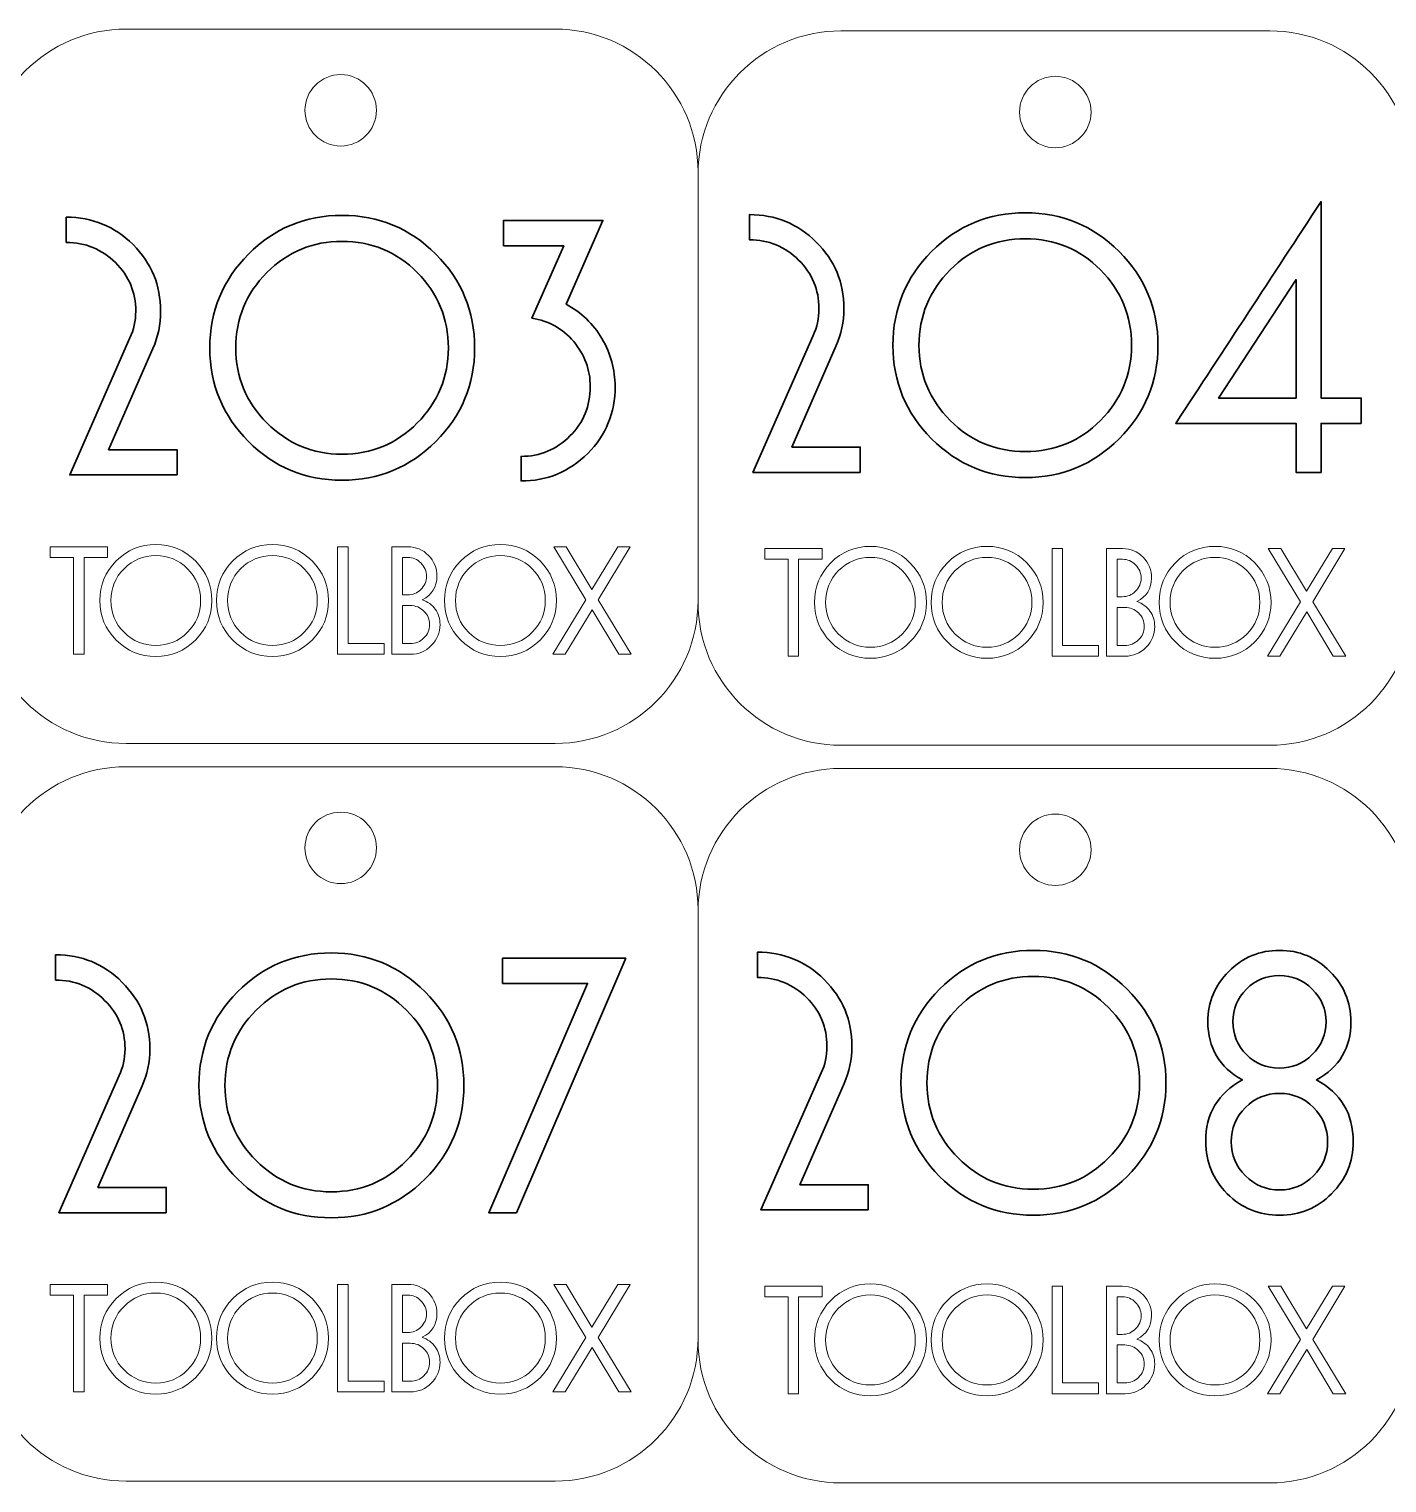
# Model space of a CAD drawing. Header units: inches. Extents: x 269 to 778, y -294 to 278.
# Drawn here: x 322.7 to 417.7, y 176.1 to 277.9 of the extents above; entities that cross this region are included whole.
import ezdxf

# ---------------------------------------------------------------- set-up
doc = ezdxf.new("R2010")
doc.units = ezdxf.units.IN
doc.header["$MEASUREMENT"] = 0
for name, color, linetype in [('cut', 7, 'Continuous'), ('engr', 7, 'Continuous'), ('tagli interni', 7, 'Continuous')]:
    doc.layers.add(name, color=color, linetype=linetype)

# ---------------------------------------------------------------- blocks, each defined once
blk = doc.blocks.new('block 18')
at = {"layer": 'cut', "color": 240, "lineweight": 9}
blk.add_open_spline([(379.47, 227.77), (379.47, 227.77), (409.47, 227.77), (409.47, 227.77), (414.99, 227.77), (419.47, 232.25), (419.47, 237.77), (419.47, 237.77), (419.47, 267.77), (419.47, 267.77), (419.47, 273.29), (414.99, 277.77), (409.47, 277.77), (409.47, 277.77), (379.47, 277.77), (379.47, 277.77), (373.95, 277.77), (369.47, 273.29), (369.47, 267.77), (369.47, 267.77), (369.47, 237.77), (369.47, 237.77), (369.47, 232.25), (373.95, 227.77), (379.47, 227.77)], degree=3, knots=[0, 0, 0, 0, 1, 1, 1, 2, 2, 2, 3, 3, 3, 4, 4, 4, 5, 5, 5, 6, 6, 6, 7, 7, 7, 8, 8, 8, 8], dxfattribs=at)
blk = doc.blocks.new('block 20')
at = {"layer": 'cut', "color": 240, "lineweight": 9}
blk.add_open_spline([(379.47, 176.15), (379.47, 176.15), (409.47, 176.15), (409.47, 176.15), (414.99, 176.15), (419.47, 180.62), (419.47, 186.15), (419.47, 186.15), (419.47, 216.15), (419.47, 216.15), (419.47, 221.67), (414.99, 226.15), (409.47, 226.15), (409.47, 226.15), (379.47, 226.15), (379.47, 226.15), (373.95, 226.15), (369.47, 221.67), (369.47, 216.15), (369.47, 216.15), (369.47, 186.15), (369.47, 186.15), (369.47, 180.62), (373.95, 176.15), (379.47, 176.15)], degree=3, knots=[0, 0, 0, 0, 1, 1, 1, 2, 2, 2, 3, 3, 3, 4, 4, 4, 5, 5, 5, 6, 6, 6, 7, 7, 7, 8, 8, 8, 8], dxfattribs=at)
blk = doc.blocks.new('block 38')
at = {"layer": 'tagli interni', "color": 240, "lineweight": 9}
blk.add_open_spline([(391.97, 272.09), (391.97, 273.47), (393.09, 274.59), (394.47, 274.59), (395.85, 274.59), (396.97, 273.47), (396.97, 272.09), (396.97, 270.71), (395.85, 269.59), (394.47, 269.59), (393.09, 269.59), (391.97, 270.71), (391.97, 272.09)], degree=3, knots=[0, 0, 0, 0, 1, 1, 1, 2, 2, 2, 3, 3, 3, 4, 4, 4, 4], dxfattribs=at)
blk = doc.blocks.new('block 40')
at = {"layer": 'tagli interni', "color": 240, "lineweight": 9}
blk.add_open_spline([(391.97, 220.46), (391.97, 221.84), (393.09, 222.96), (394.47, 222.96), (395.85, 222.96), (396.97, 221.84), (396.97, 220.46), (396.97, 219.08), (395.85, 217.96), (394.47, 217.96), (393.09, 217.96), (391.97, 219.08), (391.97, 220.46)], degree=3, knots=[0, 0, 0, 0, 1, 1, 1, 2, 2, 2, 3, 3, 3, 4, 4, 4, 4], dxfattribs=at)
blk = doc.blocks.new('block 185')
at = {"layer": 'engr', "color": 7, "lineweight": 5}
blk.add_lwpolyline([(378.15, 240.79), (376.51, 240.79), (376.51, 234.01), (375.77, 234.01), (375.77, 240.79), (374.15, 240.79), (374.15, 241.54), (378.15, 241.54), (378.15, 240.79)], dxfattribs=at)
blk = doc.blocks.new('block 186')
at = {"layer": 'engr', "color": 7, "lineweight": 5}
blk.add_open_spline([(385.45, 237.77), (385.45, 236.69), (385.07, 235.77), (384.3, 235.01), (383.54, 234.24), (382.61, 233.86), (381.53, 233.86), (380.45, 233.86), (379.52, 234.24), (378.76, 235.01), (378, 235.77), (377.62, 236.69), (377.62, 237.77), (377.62, 238.85), (378, 239.78), (378.76, 240.54), (379.52, 241.31), (380.45, 241.69), (381.53, 241.69), (382.61, 241.69), (383.54, 241.31), (384.3, 240.54), (385.07, 239.78), (385.45, 238.85), (385.45, 237.77)], degree=3, knots=[0, 0, 0, 0, 1, 1, 1, 2, 2, 2, 3, 3, 3, 4, 4, 4, 5, 5, 5, 6, 6, 6, 7, 7, 7, 8, 8, 8, 8], dxfattribs=at)
blk = doc.blocks.new('block 187')
at = {"layer": 'engr', "color": 7, "lineweight": 5}
blk.add_open_spline([(384.67, 237.77), (384.67, 238.64), (384.37, 239.38), (383.75, 240), (383.14, 240.61), (382.4, 240.92), (381.53, 240.92), (380.67, 240.92), (379.93, 240.61), (379.31, 240), (378.7, 239.38), (378.39, 238.64), (378.39, 237.77), (378.39, 236.91), (378.7, 236.17), (379.31, 235.55), (379.93, 234.94), (380.67, 234.63), (381.53, 234.63), (382.4, 234.63), (383.14, 234.94), (383.75, 235.55), (384.37, 236.17), (384.67, 236.91), (384.67, 237.77)], degree=3, knots=[0, 0, 0, 0, 1, 1, 1, 2, 2, 2, 3, 3, 3, 4, 4, 4, 5, 5, 5, 6, 6, 6, 7, 7, 7, 8, 8, 8, 8], dxfattribs=at)
blk = doc.blocks.new('block 188')
at = {"layer": 'engr', "color": 7, "lineweight": 5}
blk.add_open_spline([(393.61, 237.77), (393.61, 236.69), (393.23, 235.77), (392.47, 235.01), (391.7, 234.24), (390.78, 233.86), (389.69, 233.86), (388.61, 233.86), (387.68, 234.24), (386.92, 235.01), (386.16, 235.77), (385.78, 236.69), (385.78, 237.77), (385.78, 238.85), (386.16, 239.78), (386.92, 240.54), (387.68, 241.31), (388.61, 241.69), (389.69, 241.69), (390.78, 241.69), (391.7, 241.31), (392.47, 240.54), (393.23, 239.78), (393.61, 238.85), (393.61, 237.77)], degree=3, knots=[0, 0, 0, 0, 1, 1, 1, 2, 2, 2, 3, 3, 3, 4, 4, 4, 5, 5, 5, 6, 6, 6, 7, 7, 7, 8, 8, 8, 8], dxfattribs=at)
blk = doc.blocks.new('block 189')
at = {"layer": 'engr', "color": 7, "lineweight": 5}
blk.add_open_spline([(392.83, 237.77), (392.83, 238.64), (392.53, 239.38), (391.92, 240), (391.3, 240.61), (390.56, 240.92), (389.69, 240.92), (388.83, 240.92), (388.09, 240.61), (387.47, 240), (386.86, 239.38), (386.55, 238.64), (386.55, 237.77), (386.55, 236.91), (386.86, 236.17), (387.47, 235.55), (388.09, 234.94), (388.83, 234.63), (389.69, 234.63), (390.56, 234.63), (391.3, 234.94), (391.92, 235.55), (392.53, 236.17), (392.83, 236.91), (392.83, 237.77)], degree=3, knots=[0, 0, 0, 0, 1, 1, 1, 2, 2, 2, 3, 3, 3, 4, 4, 4, 5, 5, 5, 6, 6, 6, 7, 7, 7, 8, 8, 8, 8], dxfattribs=at)
blk = doc.blocks.new('block 190')
at = {"layer": 'engr', "color": 7, "lineweight": 5}
blk.add_lwpolyline([(397.5, 234.01), (394.24, 234.01), (394.24, 241.54), (394.98, 241.54), (394.98, 234.76), (397.5, 234.76), (397.5, 234.01)], dxfattribs=at)
blk = doc.blocks.new('block 191')
at = {"layer": 'engr', "color": 7, "lineweight": 5}
blk.add_open_spline([(401.42, 236.09), (401.42, 235.52), (401.22, 235.03), (400.81, 234.62), (400.41, 234.22), (399.92, 234.01), (399.35, 234.01), (399.35, 234.01), (398.05, 234.01), (398.05, 234.01), (398.05, 234.01), (398.05, 241.54), (398.05, 241.54), (398.05, 241.54), (399.17, 241.54), (399.17, 241.54), (399.74, 241.54), (400.22, 241.34), (400.61, 240.93), (401.01, 240.53), (401.2, 240.04), (401.2, 239.47), (401.2, 238.72), (400.86, 238.17), (400.18, 237.84), (400.56, 237.7), (400.87, 237.47), (401.09, 237.16), (401.31, 236.85), (401.42, 236.49), (401.42, 236.09)], degree=3, knots=[0, 0, 0, 0, 1, 1, 1, 2, 2, 2, 3, 3, 3, 4, 4, 4, 5, 5, 5, 6, 6, 6, 7, 7, 7, 8, 8, 8, 9, 9, 9, 10, 10, 10, 10], dxfattribs=at)
blk = doc.blocks.new('block 192')
at = {"layer": 'engr', "color": 7, "lineweight": 5}
blk.add_open_spline([(400.47, 239.47), (400.47, 239.83), (400.34, 240.14), (400.08, 240.4), (399.83, 240.66), (399.52, 240.79), (399.17, 240.79), (399.17, 240.79), (398.79, 240.79), (398.79, 240.79), (398.79, 240.79), (398.79, 238.17), (398.79, 238.17), (398.79, 238.17), (399.14, 238.17), (399.14, 238.17), (399.51, 238.17), (399.82, 238.29), (400.08, 238.55), (400.34, 238.81), (400.47, 239.11), (400.47, 239.47)], degree=3, knots=[0, 0, 0, 0, 1, 1, 1, 2, 2, 2, 3, 3, 3, 4, 4, 4, 5, 5, 5, 6, 6, 6, 7, 7, 7, 7], dxfattribs=at)
blk = doc.blocks.new('block 193')
at = {"layer": 'engr', "color": 7, "lineweight": 5}
blk.add_open_spline([(400.69, 236.09), (400.69, 236.45), (400.56, 236.77), (400.29, 237.03), (400.03, 237.29), (399.71, 237.42), (399.34, 237.42), (399.34, 237.42), (398.79, 237.42), (398.79, 237.42), (398.79, 237.42), (398.79, 234.76), (398.79, 234.76), (398.79, 234.76), (399.34, 234.76), (399.34, 234.76), (399.71, 234.76), (400.03, 234.89), (400.29, 235.15), (400.56, 235.41), (400.69, 235.72), (400.69, 236.09)], degree=3, knots=[0, 0, 0, 0, 1, 1, 1, 2, 2, 2, 3, 3, 3, 4, 4, 4, 5, 5, 5, 6, 6, 6, 7, 7, 7, 7], dxfattribs=at)
blk = doc.blocks.new('block 194')
at = {"layer": 'engr', "color": 7, "lineweight": 5}
blk.add_open_spline([(409.56, 237.77), (409.56, 236.69), (409.18, 235.77), (408.42, 235.01), (407.65, 234.24), (406.73, 233.86), (405.64, 233.86), (404.56, 233.86), (403.63, 234.24), (402.87, 235.01), (402.11, 235.77), (401.73, 236.69), (401.73, 237.77), (401.73, 238.85), (402.11, 239.78), (402.87, 240.54), (403.63, 241.31), (404.56, 241.69), (405.64, 241.69), (406.73, 241.69), (407.65, 241.31), (408.42, 240.54), (409.18, 239.78), (409.56, 238.85), (409.56, 237.77)], degree=3, knots=[0, 0, 0, 0, 1, 1, 1, 2, 2, 2, 3, 3, 3, 4, 4, 4, 5, 5, 5, 6, 6, 6, 7, 7, 7, 8, 8, 8, 8], dxfattribs=at)
blk = doc.blocks.new('block 195')
at = {"layer": 'engr', "color": 7, "lineweight": 5}
blk.add_open_spline([(408.78, 237.77), (408.78, 238.64), (408.48, 239.38), (407.87, 240), (407.25, 240.61), (406.51, 240.92), (405.64, 240.92), (404.78, 240.92), (404.04, 240.61), (403.42, 240), (402.81, 239.38), (402.5, 238.64), (402.5, 237.77), (402.5, 236.91), (402.81, 236.17), (403.42, 235.55), (404.04, 234.94), (404.78, 234.63), (405.64, 234.63), (406.51, 234.63), (407.25, 234.94), (407.87, 235.55), (408.48, 236.17), (408.78, 236.91), (408.78, 237.77)], degree=3, knots=[0, 0, 0, 0, 1, 1, 1, 2, 2, 2, 3, 3, 3, 4, 4, 4, 5, 5, 5, 6, 6, 6, 7, 7, 7, 8, 8, 8, 8], dxfattribs=at)
blk = doc.blocks.new('block 196')
at = {"layer": 'engr', "color": 7, "lineweight": 5}
blk.add_lwpolyline([(414.79, 234.01), (413.92, 234.01), (412.06, 237.11), (410.18, 234.01), (409.31, 234.01), (411.62, 237.81), (409.37, 241.54), (410.24, 241.54), (412.05, 238.55), (413.86, 241.54), (414.73, 241.54), (412.49, 237.81), (414.79, 234.01)], dxfattribs=at)
blk = doc.blocks.new('block 184')
at = {"layer": 'engr'}
for name in ['block 185', 'block 186', 'block 188', 'block 190', 'block 191', 'block 194', 'block 196', 'block 187', 'block 189', 'block 192', 'block 195', 'block 193']:
    blk.add_blockref(name, (0, 0), dxfattribs=at)
blk = doc.blocks.new('block 211')
at = {"layer": 'engr', "color": 7, "lineweight": 5}
blk.add_lwpolyline([(378.15, 189.17), (376.51, 189.17), (376.51, 182.39), (375.77, 182.39), (375.77, 189.17), (374.15, 189.17), (374.15, 189.91), (378.15, 189.91), (378.15, 189.17)], dxfattribs=at)
blk = doc.blocks.new('block 212')
at = {"layer": 'engr', "color": 7, "lineweight": 5}
blk.add_open_spline([(385.45, 186.15), (385.45, 185.07), (385.07, 184.15), (384.3, 183.38), (383.54, 182.62), (382.61, 182.24), (381.53, 182.24), (380.45, 182.24), (379.52, 182.62), (378.76, 183.38), (378, 184.15), (377.62, 185.07), (377.62, 186.15), (377.62, 187.23), (378, 188.15), (378.76, 188.92), (379.52, 189.69), (380.45, 190.07), (381.53, 190.07), (382.61, 190.07), (383.54, 189.69), (384.3, 188.92), (385.07, 188.15), (385.45, 187.23), (385.45, 186.15)], degree=3, knots=[0, 0, 0, 0, 1, 1, 1, 2, 2, 2, 3, 3, 3, 4, 4, 4, 5, 5, 5, 6, 6, 6, 7, 7, 7, 8, 8, 8, 8], dxfattribs=at)
blk = doc.blocks.new('block 213')
at = {"layer": 'engr', "color": 7, "lineweight": 5}
blk.add_open_spline([(384.67, 186.15), (384.67, 187.02), (384.37, 187.76), (383.75, 188.38), (383.14, 188.99), (382.4, 189.3), (381.53, 189.3), (380.67, 189.3), (379.93, 188.99), (379.31, 188.38), (378.7, 187.76), (378.39, 187.02), (378.39, 186.15), (378.39, 185.28), (378.7, 184.54), (379.31, 183.93), (379.93, 183.31), (380.67, 183), (381.53, 183), (382.4, 183), (383.14, 183.31), (383.75, 183.93), (384.37, 184.54), (384.67, 185.28), (384.67, 186.15)], degree=3, knots=[0, 0, 0, 0, 1, 1, 1, 2, 2, 2, 3, 3, 3, 4, 4, 4, 5, 5, 5, 6, 6, 6, 7, 7, 7, 8, 8, 8, 8], dxfattribs=at)
blk = doc.blocks.new('block 214')
at = {"layer": 'engr', "color": 7, "lineweight": 5}
blk.add_open_spline([(393.61, 186.15), (393.61, 185.07), (393.23, 184.15), (392.47, 183.38), (391.7, 182.62), (390.78, 182.24), (389.69, 182.24), (388.61, 182.24), (387.68, 182.62), (386.92, 183.38), (386.16, 184.15), (385.78, 185.07), (385.78, 186.15), (385.78, 187.23), (386.16, 188.15), (386.92, 188.92), (387.68, 189.69), (388.61, 190.07), (389.69, 190.07), (390.78, 190.07), (391.7, 189.69), (392.47, 188.92), (393.23, 188.15), (393.61, 187.23), (393.61, 186.15)], degree=3, knots=[0, 0, 0, 0, 1, 1, 1, 2, 2, 2, 3, 3, 3, 4, 4, 4, 5, 5, 5, 6, 6, 6, 7, 7, 7, 8, 8, 8, 8], dxfattribs=at)
blk = doc.blocks.new('block 215')
at = {"layer": 'engr', "color": 7, "lineweight": 5}
blk.add_open_spline([(392.83, 186.15), (392.83, 187.02), (392.53, 187.76), (391.92, 188.38), (391.3, 188.99), (390.56, 189.3), (389.69, 189.3), (388.83, 189.3), (388.09, 188.99), (387.47, 188.38), (386.86, 187.76), (386.55, 187.02), (386.55, 186.15), (386.55, 185.28), (386.86, 184.54), (387.47, 183.93), (388.09, 183.31), (388.83, 183), (389.69, 183), (390.56, 183), (391.3, 183.31), (391.92, 183.93), (392.53, 184.54), (392.83, 185.28), (392.83, 186.15)], degree=3, knots=[0, 0, 0, 0, 1, 1, 1, 2, 2, 2, 3, 3, 3, 4, 4, 4, 5, 5, 5, 6, 6, 6, 7, 7, 7, 8, 8, 8, 8], dxfattribs=at)
blk = doc.blocks.new('block 216')
at = {"layer": 'engr', "color": 7, "lineweight": 5}
blk.add_lwpolyline([(397.5, 182.39), (394.24, 182.39), (394.24, 189.91), (394.98, 189.91), (394.98, 183.14), (397.5, 183.14), (397.5, 182.39)], dxfattribs=at)
blk = doc.blocks.new('block 217')
at = {"layer": 'engr', "color": 7, "lineweight": 5}
blk.add_open_spline([(401.42, 184.47), (401.42, 183.89), (401.22, 183.41), (400.81, 183), (400.41, 182.59), (399.92, 182.39), (399.35, 182.39), (399.35, 182.39), (398.05, 182.39), (398.05, 182.39), (398.05, 182.39), (398.05, 189.91), (398.05, 189.91), (398.05, 189.91), (399.17, 189.91), (399.17, 189.91), (399.74, 189.91), (400.22, 189.71), (400.61, 189.31), (401.01, 188.91), (401.2, 188.42), (401.2, 187.85), (401.2, 187.09), (400.86, 186.55), (400.18, 186.21), (400.56, 186.07), (400.87, 185.85), (401.09, 185.54), (401.31, 185.23), (401.42, 184.87), (401.42, 184.47)], degree=3, knots=[0, 0, 0, 0, 1, 1, 1, 2, 2, 2, 3, 3, 3, 4, 4, 4, 5, 5, 5, 6, 6, 6, 7, 7, 7, 8, 8, 8, 9, 9, 9, 10, 10, 10, 10], dxfattribs=at)
blk = doc.blocks.new('block 218')
at = {"layer": 'engr', "color": 7, "lineweight": 5}
blk.add_open_spline([(400.47, 187.85), (400.47, 188.21), (400.34, 188.52), (400.08, 188.78), (399.83, 189.04), (399.52, 189.17), (399.17, 189.17), (399.17, 189.17), (398.79, 189.17), (398.79, 189.17), (398.79, 189.17), (398.79, 186.54), (398.79, 186.54), (398.79, 186.54), (399.14, 186.54), (399.14, 186.54), (399.51, 186.54), (399.82, 186.67), (400.08, 186.93), (400.34, 187.18), (400.47, 187.49), (400.47, 187.85)], degree=3, knots=[0, 0, 0, 0, 1, 1, 1, 2, 2, 2, 3, 3, 3, 4, 4, 4, 5, 5, 5, 6, 6, 6, 7, 7, 7, 7], dxfattribs=at)
blk = doc.blocks.new('block 219')
at = {"layer": 'engr', "color": 7, "lineweight": 5}
blk.add_open_spline([(400.69, 184.47), (400.69, 184.83), (400.56, 185.14), (400.29, 185.4), (400.03, 185.66), (399.71, 185.8), (399.34, 185.8), (399.34, 185.8), (398.79, 185.8), (398.79, 185.8), (398.79, 185.8), (398.79, 183.14), (398.79, 183.14), (398.79, 183.14), (399.34, 183.14), (399.34, 183.14), (399.71, 183.14), (400.03, 183.27), (400.29, 183.53), (400.56, 183.79), (400.69, 184.1), (400.69, 184.47)], degree=3, knots=[0, 0, 0, 0, 1, 1, 1, 2, 2, 2, 3, 3, 3, 4, 4, 4, 5, 5, 5, 6, 6, 6, 7, 7, 7, 7], dxfattribs=at)
blk = doc.blocks.new('block 220')
at = {"layer": 'engr', "color": 7, "lineweight": 5}
blk.add_open_spline([(409.56, 186.15), (409.56, 185.07), (409.18, 184.15), (408.42, 183.38), (407.65, 182.62), (406.73, 182.24), (405.64, 182.24), (404.56, 182.24), (403.63, 182.62), (402.87, 183.38), (402.11, 184.15), (401.73, 185.07), (401.73, 186.15), (401.73, 187.23), (402.11, 188.15), (402.87, 188.92), (403.63, 189.69), (404.56, 190.07), (405.64, 190.07), (406.73, 190.07), (407.65, 189.69), (408.42, 188.92), (409.18, 188.15), (409.56, 187.23), (409.56, 186.15)], degree=3, knots=[0, 0, 0, 0, 1, 1, 1, 2, 2, 2, 3, 3, 3, 4, 4, 4, 5, 5, 5, 6, 6, 6, 7, 7, 7, 8, 8, 8, 8], dxfattribs=at)
blk = doc.blocks.new('block 221')
at = {"layer": 'engr', "color": 7, "lineweight": 5}
blk.add_open_spline([(408.78, 186.15), (408.78, 187.02), (408.48, 187.76), (407.87, 188.38), (407.25, 188.99), (406.51, 189.3), (405.64, 189.3), (404.78, 189.3), (404.04, 188.99), (403.42, 188.38), (402.81, 187.76), (402.5, 187.02), (402.5, 186.15), (402.5, 185.28), (402.81, 184.54), (403.42, 183.93), (404.04, 183.31), (404.78, 183), (405.64, 183), (406.51, 183), (407.25, 183.31), (407.87, 183.93), (408.48, 184.54), (408.78, 185.28), (408.78, 186.15)], degree=3, knots=[0, 0, 0, 0, 1, 1, 1, 2, 2, 2, 3, 3, 3, 4, 4, 4, 5, 5, 5, 6, 6, 6, 7, 7, 7, 8, 8, 8, 8], dxfattribs=at)
blk = doc.blocks.new('block 222')
at = {"layer": 'engr', "color": 7, "lineweight": 5}
blk.add_lwpolyline([(414.79, 182.39), (413.92, 182.39), (412.06, 185.49), (410.18, 182.39), (409.31, 182.39), (411.62, 186.19), (409.37, 189.91), (410.24, 189.91), (412.05, 186.92), (413.86, 189.91), (414.73, 189.91), (412.49, 186.19), (414.79, 182.39)], dxfattribs=at)
blk = doc.blocks.new('block 210')
at = {"layer": 'engr'}
for name in ['block 211', 'block 212', 'block 213', 'block 214', 'block 215', 'block 216', 'block 217', 'block 220', 'block 221', 'block 222', 'block 218', 'block 219']:
    blk.add_blockref(name, (0, 0), dxfattribs=at)
blk = doc.blocks.new('block 420')
at = {"layer": 'engr', "color": 7, "lineweight": 35}
for points, knots in [([(333.02, 246.69), (333.02, 246.69), (325.51, 246.69), (325.51, 246.69), (325.51, 246.69), (329.72, 256.28), (329.72, 256.28), (329.99, 256.84), (330.13, 257.46), (330.13, 258.15), (330.13, 259.47), (329.66, 260.6), (328.71, 261.55), (327.76, 262.49), (326.61, 262.96), (325.27, 262.96), (325.27, 262.96), (325.27, 264.73), (325.27, 264.73), (327.09, 264.73), (328.65, 264.09), (329.94, 262.81), (331.23, 261.52), (331.87, 259.97), (331.87, 258.15), (331.87, 257.22), (331.69, 256.35), (331.33, 255.55), (331.33, 255.55), (328.23, 248.46), (328.23, 248.46), (328.23, 248.46), (333.02, 248.46), (333.02, 248.46), (333.02, 248.46), (333.02, 246.69), (333.02, 246.69)], [0, 0, 0, 0, 1, 1, 1, 2, 2, 2, 3, 3, 3, 4, 4, 4, 5, 5, 5, 6, 6, 6, 7, 7, 7, 8, 8, 8, 9, 9, 9, 10, 10, 10, 11, 11, 11, 12, 12, 12, 12]), ([(353.84, 255.58), (353.84, 253.03), (352.94, 250.85), (351.13, 249.04), (349.31, 247.23), (347.13, 246.32), (344.56, 246.32), (342, 246.32), (339.81, 247.23), (338.01, 249.04), (336.21, 250.85), (335.31, 253.03), (335.31, 255.58), (335.31, 258.14), (336.21, 260.33), (338.01, 262.14), (339.81, 263.96), (342, 264.86), (344.56, 264.86), (347.13, 264.86), (349.31, 263.96), (351.13, 262.14), (352.94, 260.33), (353.84, 258.14), (353.84, 255.58)], [0, 0, 0, 0, 1, 1, 1, 2, 2, 2, 3, 3, 3, 4, 4, 4, 5, 5, 5, 6, 6, 6, 7, 7, 7, 8, 8, 8, 8]), ([(363.67, 252.87), (363.67, 251.04), (363.03, 249.48), (361.75, 248.2), (360.46, 246.91), (358.91, 246.27), (357.09, 246.27), (357.09, 246.27), (357.09, 247.99), (357.09, 247.99), (358.42, 247.99), (359.56, 248.46), (360.51, 249.42), (361.46, 250.37), (361.93, 251.52), (361.93, 252.88), (361.93, 254.05), (361.54, 255.1), (360.77, 256.02), (359.99, 256.94), (359.02, 257.49), (357.85, 257.66), (357.85, 257.66), (360.08, 262.73), (360.08, 262.73), (360.08, 262.73), (355.87, 262.73), (355.87, 262.73), (355.87, 262.73), (355.87, 264.5), (355.87, 264.5), (355.87, 264.5), (362.82, 264.5), (362.82, 264.5), (362.82, 264.5), (360.24, 258.65), (360.24, 258.65), (361.3, 258.07), (362.13, 257.27), (362.75, 256.23), (363.36, 255.19), (363.67, 254.07), (363.67, 252.87)], [0, 0, 0, 0, 1, 1, 1, 2, 2, 2, 3, 3, 3, 4, 4, 4, 5, 5, 5, 6, 6, 6, 7, 7, 7, 8, 8, 8, 9, 9, 9, 10, 10, 10, 11, 11, 11, 12, 12, 12, 13, 13, 13, 14, 14, 14, 14]), ([(352, 255.58), (352, 257.64), (351.27, 259.4), (349.83, 260.86), (348.38, 262.31), (346.62, 263.04), (344.56, 263.04), (342.52, 263.04), (340.77, 262.31), (339.31, 260.86), (337.85, 259.4), (337.13, 257.64), (337.13, 255.58), (337.13, 253.53), (337.85, 251.78), (339.31, 250.33), (340.77, 248.87), (342.52, 248.14), (344.56, 248.14), (346.62, 248.14), (348.38, 248.87), (349.83, 250.33), (351.27, 251.78), (352, 253.53), (352, 255.58)], [0, 0, 0, 0, 1, 1, 1, 2, 2, 2, 3, 3, 3, 4, 4, 4, 5, 5, 5, 6, 6, 6, 7, 7, 7, 8, 8, 8, 8])]:
    blk.add_open_spline(points, degree=3, knots=knots, dxfattribs=at)
blk = doc.blocks.new('block 421')
at = {"layer": 'engr', "color": 7, "lineweight": 35}
blk.add_lwpolyline([(411.32, 252.07), (411.32, 260.36), (405.89, 252.07), (411.32, 252.07)], dxfattribs=at)
for points, knots in [([(415.87, 250.3), (415.87, 250.3), (413.06, 250.3), (413.06, 250.3), (413.06, 250.3), (413.06, 246.87), (413.06, 246.87), (413.06, 246.87), (411.32, 246.87), (411.32, 246.87), (411.32, 246.87), (411.32, 250.3), (411.32, 250.3), (411.32, 250.3), (402.89, 250.3), (402.89, 250.3), (406.27, 255.45), (409.66, 260.62), (413.06, 265.82), (413.06, 265.82), (413.06, 252.07), (413.06, 252.07), (413.06, 252.07), (415.87, 252.07), (415.87, 252.07), (415.87, 252.07), (415.87, 250.3), (415.87, 250.3)], [0, 0, 0, 0, 1, 1, 1, 2, 2, 2, 3, 3, 3, 4, 4, 4, 5, 5, 5, 6, 6, 6, 7, 7, 7, 8, 8, 8, 9, 9, 9, 9]), ([(380.82, 246.87), (380.82, 246.87), (373.31, 246.87), (373.31, 246.87), (373.31, 246.87), (377.52, 256.46), (377.52, 256.46), (377.8, 257.02), (377.93, 257.64), (377.93, 258.34), (377.93, 259.65), (377.46, 260.78), (376.51, 261.73), (375.56, 262.67), (374.41, 263.15), (373.07, 263.15), (373.07, 263.15), (373.07, 264.91), (373.07, 264.91), (374.89, 264.91), (376.45, 264.27), (377.74, 262.99), (379.03, 261.71), (379.68, 260.16), (379.68, 258.34), (379.68, 257.4), (379.49, 256.53), (379.13, 255.74), (379.13, 255.74), (376.04, 248.64), (376.04, 248.64), (376.04, 248.64), (380.82, 248.64), (380.82, 248.64), (380.82, 248.64), (380.82, 246.87), (380.82, 246.87)], [0, 0, 0, 0, 1, 1, 1, 2, 2, 2, 3, 3, 3, 4, 4, 4, 5, 5, 5, 6, 6, 6, 7, 7, 7, 8, 8, 8, 9, 9, 9, 10, 10, 10, 11, 11, 11, 12, 12, 12, 12]), ([(401.65, 255.76), (401.65, 253.21), (400.74, 251.03), (398.93, 249.22), (397.12, 247.41), (394.93, 246.51), (392.36, 246.51), (389.8, 246.51), (387.62, 247.41), (385.81, 249.22), (384.01, 251.03), (383.11, 253.21), (383.11, 255.76), (383.11, 258.33), (384.01, 260.52), (385.81, 262.33), (387.62, 264.14), (389.8, 265.04), (392.36, 265.04), (394.93, 265.04), (397.12, 264.14), (398.93, 262.33), (400.74, 260.52), (401.65, 258.33), (401.65, 255.76)], [0, 0, 0, 0, 1, 1, 1, 2, 2, 2, 3, 3, 3, 4, 4, 4, 5, 5, 5, 6, 6, 6, 7, 7, 7, 8, 8, 8, 8]), ([(399.8, 255.76), (399.8, 257.82), (399.08, 259.58), (397.63, 261.04), (396.18, 262.5), (394.43, 263.22), (392.36, 263.22), (390.32, 263.22), (388.57, 262.5), (387.11, 261.04), (385.66, 259.58), (384.93, 257.82), (384.93, 255.76), (384.93, 253.72), (385.66, 251.97), (387.11, 250.51), (388.57, 249.05), (390.32, 248.33), (392.36, 248.33), (394.43, 248.33), (396.18, 249.05), (397.63, 250.51), (399.08, 251.97), (399.8, 253.72), (399.8, 255.76)], [0, 0, 0, 0, 1, 1, 1, 2, 2, 2, 3, 3, 3, 4, 4, 4, 5, 5, 5, 6, 6, 6, 7, 7, 7, 8, 8, 8, 8])]:
    blk.add_open_spline(points, degree=3, knots=knots, dxfattribs=at)
blk = doc.blocks.new('block 424')
at = {"layer": 'engr', "color": 7, "lineweight": 35}
blk.add_lwpolyline([(364.43, 212.87), (356.76, 195.06), (354.83, 195.06), (361.74, 211.11), (355.79, 211.11), (355.79, 212.87), (364.43, 212.87)], dxfattribs=at)
for points, knots in [([(332.26, 195.06), (332.26, 195.06), (324.75, 195.06), (324.75, 195.06), (324.75, 195.06), (328.96, 204.66), (328.96, 204.66), (329.24, 205.21), (329.38, 205.84), (329.38, 206.53), (329.38, 207.85), (328.9, 208.98), (327.95, 209.92), (327, 210.87), (325.86, 211.34), (324.52, 211.34), (324.52, 211.34), (324.52, 213.11), (324.52, 213.11), (326.34, 213.11), (327.89, 212.47), (329.18, 211.18), (330.47, 209.9), (331.12, 208.35), (331.12, 206.53), (331.12, 205.59), (330.94, 204.73), (330.57, 203.93), (330.57, 203.93), (327.48, 196.83), (327.48, 196.83), (327.48, 196.83), (332.26, 196.83), (332.26, 196.83), (332.26, 196.83), (332.26, 195.06), (332.26, 195.06)], [0, 0, 0, 0, 1, 1, 1, 2, 2, 2, 3, 3, 3, 4, 4, 4, 5, 5, 5, 6, 6, 6, 7, 7, 7, 8, 8, 8, 9, 9, 9, 10, 10, 10, 11, 11, 11, 12, 12, 12, 12]), ([(353.09, 203.96), (353.09, 201.41), (352.18, 199.23), (350.37, 197.42), (348.56, 195.61), (346.37, 194.7), (343.81, 194.7), (341.24, 194.7), (339.06, 195.61), (337.26, 197.42), (335.45, 199.23), (334.55, 201.41), (334.55, 203.96), (334.55, 206.52), (335.45, 208.71), (337.26, 210.52), (339.06, 212.33), (341.24, 213.24), (343.81, 213.24), (346.37, 213.24), (348.56, 212.33), (350.37, 210.52), (352.18, 208.71), (353.09, 206.52), (353.09, 203.96)], [0, 0, 0, 0, 1, 1, 1, 2, 2, 2, 3, 3, 3, 4, 4, 4, 5, 5, 5, 6, 6, 6, 7, 7, 7, 8, 8, 8, 8]), ([(351.24, 203.96), (351.24, 206.02), (350.52, 207.78), (349.07, 209.23), (347.63, 210.69), (345.87, 211.42), (343.81, 211.42), (341.76, 211.42), (340.01, 210.69), (338.56, 209.23), (337.1, 207.78), (336.37, 206.02), (336.37, 203.96), (336.37, 201.91), (337.1, 200.16), (338.56, 198.7), (340.01, 197.25), (341.76, 196.52), (343.81, 196.52), (345.87, 196.52), (347.63, 197.25), (349.07, 198.7), (350.52, 200.16), (351.24, 201.91), (351.24, 203.96)], [0, 0, 0, 0, 1, 1, 1, 2, 2, 2, 3, 3, 3, 4, 4, 4, 5, 5, 5, 6, 6, 6, 7, 7, 7, 8, 8, 8, 8])]:
    blk.add_open_spline(points, degree=3, knots=knots, dxfattribs=at)
blk = doc.blocks.new('block 425')
at = {"layer": 'engr', "color": 7, "lineweight": 35}
for points, knots in [([(381.38, 195.25), (381.38, 195.25), (373.87, 195.25), (373.87, 195.25), (373.87, 195.25), (378.08, 204.84), (378.08, 204.84), (378.36, 205.4), (378.49, 206.02), (378.49, 206.71), (378.49, 208.03), (378.02, 209.16), (377.07, 210.11), (376.12, 211.05), (374.97, 211.52), (373.63, 211.52), (373.63, 211.52), (373.63, 213.29), (373.63, 213.29), (375.45, 213.29), (377.01, 212.65), (378.3, 211.37), (379.59, 210.08), (380.24, 208.53), (380.24, 206.71), (380.24, 205.78), (380.05, 204.91), (379.69, 204.11), (379.69, 204.11), (376.6, 197.01), (376.6, 197.01), (376.6, 197.01), (381.38, 197.01), (381.38, 197.01), (381.38, 197.01), (381.38, 195.25), (381.38, 195.25)], [0, 0, 0, 0, 1, 1, 1, 2, 2, 2, 3, 3, 3, 4, 4, 4, 5, 5, 5, 6, 6, 6, 7, 7, 7, 8, 8, 8, 9, 9, 9, 10, 10, 10, 11, 11, 11, 12, 12, 12, 12]), ([(402.21, 204.14), (402.21, 201.59), (401.3, 199.41), (399.49, 197.6), (397.68, 195.79), (395.49, 194.88), (392.92, 194.88), (390.36, 194.88), (388.17, 195.79), (386.37, 197.6), (384.57, 199.41), (383.67, 201.59), (383.67, 204.14), (383.67, 206.7), (384.57, 208.89), (386.37, 210.7), (388.17, 212.51), (390.36, 213.42), (392.92, 213.42), (395.49, 213.42), (397.68, 212.51), (399.49, 210.7), (401.3, 208.89), (402.21, 206.7), (402.21, 204.14)], [0, 0, 0, 0, 1, 1, 1, 2, 2, 2, 3, 3, 3, 4, 4, 4, 5, 5, 5, 6, 6, 6, 7, 7, 7, 8, 8, 8, 8]), ([(415.31, 200.03), (415.31, 198.61), (414.81, 197.4), (413.8, 196.39), (412.8, 195.38), (411.58, 194.88), (410.16, 194.88), (408.72, 194.88), (407.5, 195.38), (406.5, 196.39), (405.49, 197.4), (404.99, 198.61), (404.99, 200.03), (404.99, 201.99), (405.85, 203.43), (407.56, 204.35), (405.95, 205.23), (405.14, 206.59), (405.14, 208.43), (405.14, 209.8), (405.63, 210.97), (406.61, 211.95), (407.59, 212.93), (408.77, 213.42), (410.16, 213.42), (411.53, 213.42), (412.7, 212.93), (413.68, 211.95), (414.66, 210.97), (415.15, 209.8), (415.15, 208.43), (415.15, 206.59), (414.35, 205.23), (412.74, 204.35), (414.45, 203.43), (415.31, 201.99), (415.31, 200.03)], [0, 0, 0, 0, 1, 1, 1, 2, 2, 2, 3, 3, 3, 4, 4, 4, 5, 5, 5, 6, 6, 6, 7, 7, 7, 8, 8, 8, 9, 9, 9, 10, 10, 10, 11, 11, 11, 12, 12, 12, 12]), ([(413.41, 208.43), (413.41, 209.31), (413.09, 210.07), (412.45, 210.7), (411.8, 211.34), (411.04, 211.65), (410.15, 211.65), (409.24, 211.65), (408.47, 211.34), (407.84, 210.7), (407.2, 210.07), (406.89, 209.31), (406.89, 208.43), (406.89, 207.53), (407.2, 206.76), (407.84, 206.13), (408.47, 205.49), (409.24, 205.18), (410.15, 205.18), (411.04, 205.18), (411.8, 205.49), (412.45, 206.13), (413.09, 206.76), (413.41, 207.53), (413.41, 208.43)], [0, 0, 0, 0, 1, 1, 1, 2, 2, 2, 3, 3, 3, 4, 4, 4, 5, 5, 5, 6, 6, 6, 7, 7, 7, 8, 8, 8, 8]), ([(400.36, 204.14), (400.36, 206.2), (399.64, 207.96), (398.19, 209.42), (396.74, 210.87), (394.99, 211.6), (392.92, 211.6), (390.88, 211.6), (389.13, 210.87), (387.67, 209.42), (386.22, 207.96), (385.49, 206.2), (385.49, 204.14), (385.49, 202.09), (386.22, 200.34), (387.67, 198.89), (389.13, 197.43), (390.88, 196.7), (392.92, 196.7), (394.99, 196.7), (396.74, 197.43), (398.19, 198.89), (399.64, 200.34), (400.36, 202.09), (400.36, 204.14)], [0, 0, 0, 0, 1, 1, 1, 2, 2, 2, 3, 3, 3, 4, 4, 4, 5, 5, 5, 6, 6, 6, 7, 7, 7, 8, 8, 8, 8]), ([(413.52, 200.02), (413.52, 200.96), (413.19, 201.76), (412.53, 202.42), (411.87, 203.08), (411.08, 203.41), (410.16, 203.41), (409.23, 203.41), (408.43, 203.08), (407.77, 202.42), (407.11, 201.76), (406.78, 200.96), (406.78, 200.02), (406.78, 199.1), (407.11, 198.3), (407.77, 197.64), (408.43, 196.98), (409.23, 196.65), (410.16, 196.65), (411.08, 196.65), (411.87, 196.98), (412.53, 197.64), (413.19, 198.3), (413.52, 199.1), (413.52, 200.02)], [0, 0, 0, 0, 1, 1, 1, 2, 2, 2, 3, 3, 3, 4, 4, 4, 5, 5, 5, 6, 6, 6, 7, 7, 7, 8, 8, 8, 8])]:
    blk.add_open_spline(points, degree=3, knots=knots, dxfattribs=at)

msp = doc.modelspace()

# ---------------------------------------------------------------- linework, layer by layer
at = {"layer": 'cut', "color": 240, "lineweight": 9}
for points in [[(329.47, 227.9), (329.47, 227.9), (359.47, 227.9), (359.47, 227.9), (364.99, 227.9), (369.47, 232.37), (369.47, 237.9), (369.47, 237.9), (369.47, 267.9), (369.47, 267.9), (369.47, 273.42), (364.99, 277.9), (359.47, 277.9), (359.47, 277.9), (329.47, 277.9), (329.47, 277.9), (323.95, 277.9), (319.47, 273.42), (319.47, 267.9), (319.47, 267.9), (319.47, 237.9), (319.47, 237.9), (319.47, 232.37), (323.95, 227.9), (329.47, 227.9)], [(329.47, 176.27), (329.47, 176.27), (359.47, 176.27), (359.47, 176.27), (364.99, 176.27), (369.47, 180.75), (369.47, 186.27), (369.47, 186.27), (369.47, 216.27), (369.47, 216.27), (369.47, 221.8), (364.99, 226.27), (359.47, 226.27), (359.47, 226.27), (329.47, 226.27), (329.47, 226.27), (323.95, 226.27), (319.47, 221.8), (319.47, 216.27), (319.47, 216.27), (319.47, 186.27), (319.47, 186.27), (319.47, 180.75), (323.95, 176.27), (329.47, 176.27)]]:
    msp.add_open_spline(points, degree=3, knots=[0, 0, 0, 0, 1, 1, 1, 2, 2, 2, 3, 3, 3, 4, 4, 4, 5, 5, 5, 6, 6, 6, 7, 7, 7, 8, 8, 8, 8], dxfattribs=at)
at = {"layer": 'engr', "color": 7, "lineweight": 5}
for points in [[(328.15, 240.92), (326.51, 240.92), (326.51, 234.14), (325.77, 234.14), (325.77, 240.92), (324.15, 240.92), (324.15, 241.66), (328.15, 241.66), (328.15, 240.92)], [(347.5, 234.14), (344.24, 234.14), (344.24, 241.66), (344.98, 241.66), (344.98, 234.89), (347.5, 234.89), (347.5, 234.14)], [(364.79, 234.14), (363.92, 234.14), (362.06, 237.24), (360.18, 234.14), (359.31, 234.14), (361.62, 237.94), (359.37, 241.66), (360.24, 241.66), (362.05, 238.67), (363.86, 241.66), (364.73, 241.66), (362.49, 237.94), (364.79, 234.14)], [(328.15, 189.29), (326.51, 189.29), (326.51, 182.52), (325.77, 182.52), (325.77, 189.29), (324.15, 189.29), (324.15, 190.04), (328.15, 190.04), (328.15, 189.29)], [(347.5, 182.52), (344.24, 182.52), (344.24, 190.04), (344.98, 190.04), (344.98, 183.26), (347.5, 183.26), (347.5, 182.52)], [(364.79, 182.52), (363.92, 182.52), (362.06, 185.62), (360.18, 182.52), (359.31, 182.52), (361.62, 186.32), (359.37, 190.04), (360.24, 190.04), (362.05, 187.05), (363.86, 190.04), (364.73, 190.04), (362.49, 186.32), (364.79, 182.52)]]:
    msp.add_lwpolyline(points, dxfattribs=at)
for points, knots in [([(335.45, 237.9), (335.45, 236.82), (335.07, 235.9), (334.3, 235.13), (333.54, 234.37), (332.61, 233.99), (331.53, 233.99), (330.45, 233.99), (329.52, 234.37), (328.76, 235.13), (328, 235.9), (327.62, 236.82), (327.62, 237.9), (327.62, 238.98), (328, 239.91), (328.76, 240.67), (329.52, 241.44), (330.45, 241.82), (331.53, 241.82), (332.61, 241.82), (333.54, 241.44), (334.3, 240.67), (335.07, 239.91), (335.45, 238.98), (335.45, 237.9)], [0, 0, 0, 0, 1, 1, 1, 2, 2, 2, 3, 3, 3, 4, 4, 4, 5, 5, 5, 6, 6, 6, 7, 7, 7, 8, 8, 8, 8]), ([(343.61, 237.9), (343.61, 236.82), (343.23, 235.9), (342.47, 235.13), (341.7, 234.37), (340.78, 233.99), (339.69, 233.99), (338.61, 233.99), (337.68, 234.37), (336.92, 235.13), (336.16, 235.9), (335.78, 236.82), (335.78, 237.9), (335.78, 238.98), (336.16, 239.91), (336.92, 240.67), (337.68, 241.44), (338.61, 241.82), (339.69, 241.82), (340.78, 241.82), (341.7, 241.44), (342.47, 240.67), (343.23, 239.91), (343.61, 238.98), (343.61, 237.9)], [0, 0, 0, 0, 1, 1, 1, 2, 2, 2, 3, 3, 3, 4, 4, 4, 5, 5, 5, 6, 6, 6, 7, 7, 7, 8, 8, 8, 8]), ([(351.42, 236.22), (351.42, 235.64), (351.22, 235.16), (350.81, 234.75), (350.41, 234.34), (349.92, 234.14), (349.35, 234.14), (349.35, 234.14), (348.05, 234.14), (348.05, 234.14), (348.05, 234.14), (348.05, 241.66), (348.05, 241.66), (348.05, 241.66), (349.17, 241.66), (349.17, 241.66), (349.74, 241.66), (350.22, 241.46), (350.61, 241.06), (351.01, 240.66), (351.2, 240.17), (351.2, 239.6), (351.2, 238.85), (350.86, 238.3), (350.18, 237.96), (350.56, 237.82), (350.87, 237.6), (351.09, 237.29), (351.31, 236.98), (351.42, 236.62), (351.42, 236.22)], [0, 0, 0, 0, 1, 1, 1, 2, 2, 2, 3, 3, 3, 4, 4, 4, 5, 5, 5, 6, 6, 6, 7, 7, 7, 8, 8, 8, 9, 9, 9, 10, 10, 10, 10]), ([(359.56, 237.9), (359.56, 236.82), (359.18, 235.9), (358.42, 235.13), (357.65, 234.37), (356.73, 233.99), (355.64, 233.99), (354.56, 233.99), (353.63, 234.37), (352.87, 235.13), (352.11, 235.9), (351.73, 236.82), (351.73, 237.9), (351.73, 238.98), (352.11, 239.91), (352.87, 240.67), (353.63, 241.44), (354.56, 241.82), (355.64, 241.82), (356.73, 241.82), (357.65, 241.44), (358.42, 240.67), (359.18, 239.91), (359.56, 238.98), (359.56, 237.9)], [0, 0, 0, 0, 1, 1, 1, 2, 2, 2, 3, 3, 3, 4, 4, 4, 5, 5, 5, 6, 6, 6, 7, 7, 7, 8, 8, 8, 8]), ([(334.67, 237.9), (334.67, 238.77), (334.37, 239.51), (333.75, 240.13), (333.14, 240.74), (332.4, 241.05), (331.53, 241.05), (330.67, 241.05), (329.93, 240.74), (329.31, 240.13), (328.7, 239.51), (328.39, 238.77), (328.39, 237.9), (328.39, 237.03), (328.7, 236.29), (329.31, 235.68), (329.93, 235.06), (330.67, 234.76), (331.53, 234.76), (332.4, 234.76), (333.14, 235.06), (333.75, 235.68), (334.37, 236.29), (334.67, 237.03), (334.67, 237.9)], [0, 0, 0, 0, 1, 1, 1, 2, 2, 2, 3, 3, 3, 4, 4, 4, 5, 5, 5, 6, 6, 6, 7, 7, 7, 8, 8, 8, 8]), ([(342.83, 237.9), (342.83, 238.77), (342.53, 239.51), (341.92, 240.13), (341.3, 240.74), (340.56, 241.05), (339.69, 241.05), (338.83, 241.05), (338.09, 240.74), (337.47, 240.13), (336.86, 239.51), (336.55, 238.77), (336.55, 237.9), (336.55, 237.03), (336.86, 236.29), (337.47, 235.68), (338.09, 235.06), (338.83, 234.76), (339.69, 234.76), (340.56, 234.76), (341.3, 235.06), (341.92, 235.68), (342.53, 236.29), (342.83, 237.03), (342.83, 237.9)], [0, 0, 0, 0, 1, 1, 1, 2, 2, 2, 3, 3, 3, 4, 4, 4, 5, 5, 5, 6, 6, 6, 7, 7, 7, 8, 8, 8, 8]), ([(350.47, 239.6), (350.47, 239.96), (350.34, 240.27), (350.08, 240.53), (349.83, 240.79), (349.52, 240.92), (349.17, 240.92), (349.17, 240.92), (348.79, 240.92), (348.79, 240.92), (348.79, 240.92), (348.79, 238.29), (348.79, 238.29), (348.79, 238.29), (349.14, 238.29), (349.14, 238.29), (349.51, 238.29), (349.82, 238.42), (350.08, 238.68), (350.34, 238.93), (350.47, 239.24), (350.47, 239.6)], [0, 0, 0, 0, 1, 1, 1, 2, 2, 2, 3, 3, 3, 4, 4, 4, 5, 5, 5, 6, 6, 6, 7, 7, 7, 7]), ([(358.78, 237.9), (358.78, 238.77), (358.48, 239.51), (357.87, 240.13), (357.25, 240.74), (356.51, 241.05), (355.64, 241.05), (354.78, 241.05), (354.04, 240.74), (353.42, 240.13), (352.81, 239.51), (352.5, 238.77), (352.5, 237.9), (352.5, 237.03), (352.81, 236.29), (353.42, 235.68), (354.04, 235.06), (354.78, 234.76), (355.64, 234.76), (356.51, 234.76), (357.25, 235.06), (357.87, 235.68), (358.48, 236.29), (358.78, 237.03), (358.78, 237.9)], [0, 0, 0, 0, 1, 1, 1, 2, 2, 2, 3, 3, 3, 4, 4, 4, 5, 5, 5, 6, 6, 6, 7, 7, 7, 8, 8, 8, 8]), ([(350.69, 236.22), (350.69, 236.58), (350.56, 236.9), (350.29, 237.16), (350.03, 237.42), (349.71, 237.55), (349.34, 237.55), (349.34, 237.55), (348.79, 237.55), (348.79, 237.55), (348.79, 237.55), (348.79, 234.89), (348.79, 234.89), (348.79, 234.89), (349.34, 234.89), (349.34, 234.89), (349.71, 234.89), (350.03, 235.02), (350.29, 235.28), (350.56, 235.54), (350.69, 235.85), (350.69, 236.22)], [0, 0, 0, 0, 1, 1, 1, 2, 2, 2, 3, 3, 3, 4, 4, 4, 5, 5, 5, 6, 6, 6, 7, 7, 7, 7]), ([(335.45, 186.27), (335.45, 185.2), (335.07, 184.28), (334.3, 183.51), (333.54, 182.75), (332.61, 182.36), (331.53, 182.36), (330.45, 182.36), (329.52, 182.75), (328.76, 183.51), (328, 184.28), (327.62, 185.2), (327.62, 186.27), (327.62, 187.36), (328, 188.28), (328.76, 189.05), (329.52, 189.81), (330.45, 190.2), (331.53, 190.2), (332.61, 190.2), (333.54, 189.81), (334.3, 189.05), (335.07, 188.28), (335.45, 187.36), (335.45, 186.27)], [0, 0, 0, 0, 1, 1, 1, 2, 2, 2, 3, 3, 3, 4, 4, 4, 5, 5, 5, 6, 6, 6, 7, 7, 7, 8, 8, 8, 8]), ([(334.67, 186.27), (334.67, 187.15), (334.37, 187.89), (333.75, 188.5), (333.14, 189.12), (332.4, 189.43), (331.53, 189.43), (330.67, 189.43), (329.93, 189.12), (329.31, 188.5), (328.7, 187.89), (328.39, 187.15), (328.39, 186.27), (328.39, 185.41), (328.7, 184.67), (329.31, 184.05), (329.93, 183.44), (330.67, 183.13), (331.53, 183.13), (332.4, 183.13), (333.14, 183.44), (333.75, 184.05), (334.37, 184.67), (334.67, 185.41), (334.67, 186.27)], [0, 0, 0, 0, 1, 1, 1, 2, 2, 2, 3, 3, 3, 4, 4, 4, 5, 5, 5, 6, 6, 6, 7, 7, 7, 8, 8, 8, 8]), ([(343.61, 186.27), (343.61, 185.2), (343.23, 184.28), (342.47, 183.51), (341.7, 182.75), (340.78, 182.36), (339.69, 182.36), (338.61, 182.36), (337.68, 182.75), (336.92, 183.51), (336.16, 184.28), (335.78, 185.2), (335.78, 186.27), (335.78, 187.36), (336.16, 188.28), (336.92, 189.05), (337.68, 189.81), (338.61, 190.2), (339.69, 190.2), (340.78, 190.2), (341.7, 189.81), (342.47, 189.05), (343.23, 188.28), (343.61, 187.36), (343.61, 186.27)], [0, 0, 0, 0, 1, 1, 1, 2, 2, 2, 3, 3, 3, 4, 4, 4, 5, 5, 5, 6, 6, 6, 7, 7, 7, 8, 8, 8, 8]), ([(342.83, 186.27), (342.83, 187.15), (342.53, 187.89), (341.92, 188.5), (341.3, 189.12), (340.56, 189.43), (339.69, 189.43), (338.83, 189.43), (338.09, 189.12), (337.47, 188.5), (336.86, 187.89), (336.55, 187.15), (336.55, 186.27), (336.55, 185.41), (336.86, 184.67), (337.47, 184.05), (338.09, 183.44), (338.83, 183.13), (339.69, 183.13), (340.56, 183.13), (341.3, 183.44), (341.92, 184.05), (342.53, 184.67), (342.83, 185.41), (342.83, 186.27)], [0, 0, 0, 0, 1, 1, 1, 2, 2, 2, 3, 3, 3, 4, 4, 4, 5, 5, 5, 6, 6, 6, 7, 7, 7, 8, 8, 8, 8]), ([(351.42, 184.59), (351.42, 184.02), (351.22, 183.53), (350.81, 183.13), (350.41, 182.72), (349.92, 182.52), (349.35, 182.52), (349.35, 182.52), (348.05, 182.52), (348.05, 182.52), (348.05, 182.52), (348.05, 190.04), (348.05, 190.04), (348.05, 190.04), (349.17, 190.04), (349.17, 190.04), (349.74, 190.04), (350.22, 189.84), (350.61, 189.44), (351.01, 189.03), (351.2, 188.55), (351.2, 187.98), (351.2, 187.22), (350.86, 186.68), (350.18, 186.34), (350.56, 186.2), (350.87, 185.98), (351.09, 185.66), (351.31, 185.35), (351.42, 185), (351.42, 184.59)], [0, 0, 0, 0, 1, 1, 1, 2, 2, 2, 3, 3, 3, 4, 4, 4, 5, 5, 5, 6, 6, 6, 7, 7, 7, 8, 8, 8, 9, 9, 9, 10, 10, 10, 10]), ([(350.47, 187.98), (350.47, 188.34), (350.34, 188.64), (350.08, 188.9), (349.83, 189.16), (349.52, 189.29), (349.17, 189.29), (349.17, 189.29), (348.79, 189.29), (348.79, 189.29), (348.79, 189.29), (348.79, 186.67), (348.79, 186.67), (348.79, 186.67), (349.14, 186.67), (349.14, 186.67), (349.51, 186.67), (349.82, 186.8), (350.08, 187.05), (350.34, 187.31), (350.47, 187.62), (350.47, 187.98)], [0, 0, 0, 0, 1, 1, 1, 2, 2, 2, 3, 3, 3, 4, 4, 4, 5, 5, 5, 6, 6, 6, 7, 7, 7, 7]), ([(359.56, 186.27), (359.56, 185.2), (359.18, 184.28), (358.42, 183.51), (357.65, 182.75), (356.73, 182.36), (355.64, 182.36), (354.56, 182.36), (353.63, 182.75), (352.87, 183.51), (352.11, 184.28), (351.73, 185.2), (351.73, 186.27), (351.73, 187.36), (352.11, 188.28), (352.87, 189.05), (353.63, 189.81), (354.56, 190.2), (355.64, 190.2), (356.73, 190.2), (357.65, 189.81), (358.42, 189.05), (359.18, 188.28), (359.56, 187.36), (359.56, 186.27)], [0, 0, 0, 0, 1, 1, 1, 2, 2, 2, 3, 3, 3, 4, 4, 4, 5, 5, 5, 6, 6, 6, 7, 7, 7, 8, 8, 8, 8]), ([(358.78, 186.27), (358.78, 187.15), (358.48, 187.89), (357.87, 188.5), (357.25, 189.12), (356.51, 189.43), (355.64, 189.43), (354.78, 189.43), (354.04, 189.12), (353.42, 188.5), (352.81, 187.89), (352.5, 187.15), (352.5, 186.27), (352.5, 185.41), (352.81, 184.67), (353.42, 184.05), (354.04, 183.44), (354.78, 183.13), (355.64, 183.13), (356.51, 183.13), (357.25, 183.44), (357.87, 184.05), (358.48, 184.67), (358.78, 185.41), (358.78, 186.27)], [0, 0, 0, 0, 1, 1, 1, 2, 2, 2, 3, 3, 3, 4, 4, 4, 5, 5, 5, 6, 6, 6, 7, 7, 7, 8, 8, 8, 8]), ([(350.69, 184.59), (350.69, 184.96), (350.56, 185.27), (350.29, 185.53), (350.03, 185.79), (349.71, 185.92), (349.34, 185.92), (349.34, 185.92), (348.79, 185.92), (348.79, 185.92), (348.79, 185.92), (348.79, 183.26), (348.79, 183.26), (348.79, 183.26), (349.34, 183.26), (349.34, 183.26), (349.71, 183.26), (350.03, 183.39), (350.29, 183.65), (350.56, 183.91), (350.69, 184.23), (350.69, 184.59)], [0, 0, 0, 0, 1, 1, 1, 2, 2, 2, 3, 3, 3, 4, 4, 4, 5, 5, 5, 6, 6, 6, 7, 7, 7, 7])]:
    msp.add_open_spline(points, degree=3, knots=knots, dxfattribs=at)
at = {"layer": 'tagli interni', "color": 240, "lineweight": 9}
for points in [[(341.97, 272.21), (341.97, 273.59), (343.09, 274.71), (344.47, 274.71), (345.85, 274.71), (346.97, 273.59), (346.97, 272.21), (346.97, 270.83), (345.85, 269.71), (344.47, 269.71), (343.09, 269.71), (341.97, 270.83), (341.97, 272.21)], [(341.97, 220.59), (341.97, 221.97), (343.09, 223.09), (344.47, 223.09), (345.85, 223.09), (346.97, 221.97), (346.97, 220.59), (346.97, 219.21), (345.85, 218.09), (344.47, 218.09), (343.09, 218.09), (341.97, 219.21), (341.97, 220.59)]]:
    msp.add_open_spline(points, degree=3, knots=[0, 0, 0, 0, 1, 1, 1, 2, 2, 2, 3, 3, 3, 4, 4, 4, 4], dxfattribs=at)

# ---------------------------------------------------------------- block references
at = {"layer": 'cut'}
for name in ['block 18', 'block 20']:
    msp.add_blockref(name, (0, 0), dxfattribs=at)
at = {"layer": 'engr'}
for name in ['block 421', 'block 420', 'block 184', 'block 424', 'block 425', 'block 210']:
    msp.add_blockref(name, (0, 0), dxfattribs=at)
at = {"layer": 'tagli interni'}
for name in ['block 38', 'block 40']:
    msp.add_blockref(name, (0, 0), dxfattribs=at)

doc.saveas('drawing.dxf')
